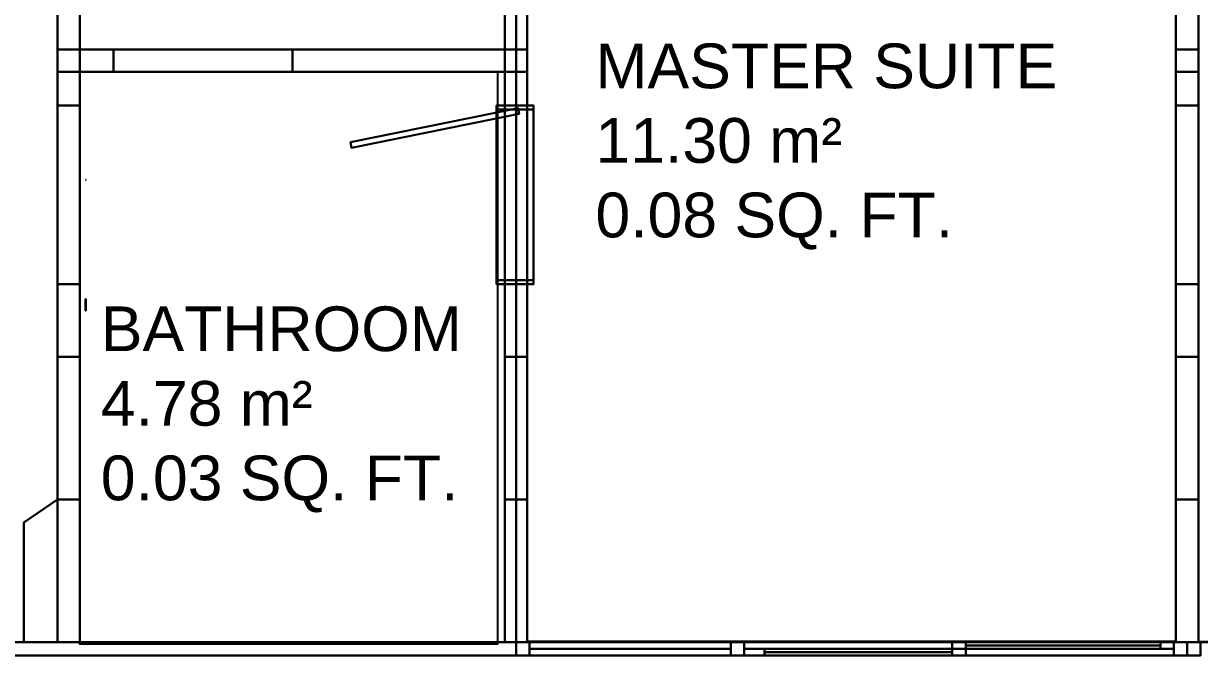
# Model space of a CAD drawing. Header units: metres. Extents: x 0 to 34.6, y -10.7 to 20.6.
# Drawn here: x 11.8 to 17.05, y 2.44 to 5.27 of the extents above; entities that cross this region are included whole.
import ezdxf

# ---------------------------------------------------------------- set-up
doc = ezdxf.new("R2010")
doc.units = ezdxf.units.M
doc.header["$MEASUREMENT"] = 0
doc.layers.get('0').update_dxf_attribs({"linetype": 'CONTINUOUS'})
doc.layers.add('PYDXF', color=90, linetype='CONTINUOUS')
doc.styles.get("Standard").update_dxf_attribs({"font": 'ARIAL.TTF'})

msp = doc.modelspace()

# ---------------------------------------------------------------- linework, layer by layer
for points in [[(11.95, 5.517, 0.1), (11.95, 5.15, 0.1), (11.95, 5.15, 0.1), (11.95, 5.517, 0.1)], [(11.95, 5.517, 0.1), (11.95, 5.15, 0.1), (11.95, 5.15, 0.1), (11.95, 5.517, 0.1)], [(11.95, 5.517, 0.1), (11.95, 5.15, 0.1), (12.05, 5.15, 0.1), (12.05, 5.517, 0.1)], [(11.95, 5.15, 0.1), (11.95, 5.517, 0.1), (12.05, 5.517, 0.1), (12.05, 5.15, 0.1)], [(12.05, 5.15, 0.1), (12.05, 5.517, 0.1), (12.05, 5.517, 0.1), (12.05, 5.15, 0.1)], [(12.05, 5.15, 0.1), (12.05, 5.517, 0.1), (12.05, 5.517, 0.1), (12.05, 5.15, 0.1)], [(13.95, 5.517, 0.1), (13.95, 5.15, 0.1), (13.95, 5.15, 0.1), (13.95, 5.517, 0.1)], [(13.95, 5.517, 0.1), (13.95, 5.15, 0.1), (13.95, 5.15, 0.1), (13.95, 5.517, 0.1)], [(13.95, 5.517, 0.1), (13.95, 5.15, 0.1), (14, 5.15, 0.1), (14, 5.517, 0.1)], [(13.95, 5.15, 0.1), (13.95, 5.517, 0.1), (14, 5.517, 0.1), (14, 5.15, 0.1)], [(14, 5.517, 0.1), (14, 5.15, 0.1), (14.05, 5.15, 0.1), (14.05, 5.517, 0.1)], [(14, 5.15, 0.1), (14, 5.517, 0.1), (14.05, 5.517, 0.1), (14.05, 5.15, 0.1)], [(14.05, 5.15, 0.1), (14.05, 5.517, 0.1), (14.05, 5.517, 0.1), (14.05, 5.15, 0.1)], [(14.05, 5.15, 0.1), (14.05, 5.517, 0.1), (14.05, 5.517, 0.1), (14.05, 5.15, 0.1)], [(16.95, 5.517, 0.1), (16.95, 5.15, 0.1), (16.95, 5.15, 0.1), (16.95, 5.517, 0.1)], [(16.95, 5.517, 0.1), (16.95, 5.15, 0.1), (16.95, 5.15, 0.1), (16.95, 5.517, 0.1)], [(16.95, 5.517, 0.1), (16.95, 5.15, 0.1), (17.05, 5.15, 0.1), (17.05, 5.517, 0.1)], [(16.95, 5.15, 0.1), (16.95, 5.517, 0.1), (17.05, 5.517, 0.1), (17.05, 5.15, 0.1)], [(17.05, 5.15, 0.1), (17.05, 5.517, 0.1), (17.05, 5.517, 0.1), (17.05, 5.15, 0.1)], [(17.05, 5.15, 0.1), (17.05, 5.517, 0.1), (17.05, 5.517, 0.1), (17.05, 5.15, 0.1)], [(11.95, 5.05, 0.1), (11.95, 5.15, 0.1), (12.05, 5.15, 0.1), (12.05, 5.05, 0.1)], [(11.95, 5.15, 0.1), (11.95, 5.05, 0.1), (11.95, 5.05, 0.1), (11.95, 5.15, 0.1)], [(11.95, 5.15, 0.1), (11.95, 5.05, 0.1), (11.95, 5.05, 0.1), (11.95, 5.15, 0.1)], [(11.95, 5.05, 0.1), (12.05, 5.05, 0.1), (12.05, 5.15, 0.1), (11.95, 5.15, 0.1)], [(12.2, 5.15, 0.1), (12.05, 5.15, 0.1), (12.05, 5.15, 0.1), (12.2, 5.15, 0.1)], [(12.05, 5.05, 0.1), (12.05, 5.15, 0.1), (12.2, 5.15, 0.1), (12.2, 5.05, 0.1)], [(12.2, 5.15, 0.1), (12.05, 5.15, 0.1), (12.05, 5.15, 0.1), (12.2, 5.15, 0.1)], [(12.05, 5.15, 0.1), (12.05, 5.05, 0.1), (12.2, 5.05, 0.1), (12.2, 5.15, 0.1)], [(12.2, 5.05, 0.1), (12.2, 5.15, 0.1), (13, 5.15, 0.1), (13, 5.05, 0.1)], [(13, 5.15, 0.1), (12.2, 5.15, 0.1), (12.2, 5.15, 0.1), (13, 5.15, 0.1)], [(13, 5.15, 0.1), (12.2, 5.15, 0.1), (12.2, 5.15, 0.1), (13, 5.15, 0.1)], [(12.2, 5.05, 0.1), (13, 5.05, 0.1), (13, 5.15, 0.1), (12.2, 5.15, 0.1)], [(13.0069, 5.15, 3.475), (13.0069, 5.15, 3.475), (12.2575, 5.15, 3.475)], [(13.0069, 5.15, 3.475), (13.0069, 5.15, 3.475), (12.2575, 5.15, 3.475)], [(13.0069, 5.15, 3.475), (13.0069, 5.15, 3.475), (12.2575, 5.15, 3.475)], [(13.0069, 5.15, 3.475), (13.0069, 5.15, 3.475), (12.2575, 5.15, 3.475)], [(13, 5.05, 0.1), (13, 5.15, 0.1), (13.95, 5.15, 0.1), (13.95, 5.05, 0.1)], [(13.95, 5.15, 0.1), (13, 5.15, 0.1), (13, 5.15, 0.1), (13.95, 5.15, 0.1)], [(13.95, 5.15, 0.1), (13, 5.15, 0.1), (13, 5.15, 0.1), (13.95, 5.15, 0.1)], [(13, 5.05, 0.1), (13.95, 5.05, 0.1), (13.95, 5.15, 0.1), (13, 5.15, 0.1)], [(14, 5.15, 0.1), (13.95, 5.15, 0.1), (13.95, 5.05, 0.1), (14, 5.05, 0.1)], [(13.95, 5.05, 0.1), (13.95, 5.15, 0.1), (14, 5.15, 0.1), (14, 5.05, 0.1)], [(14, 5.05, 0.1), (14, 5.15, 0.1), (14.05, 5.15, 0.1), (14.05, 5.05, 0.1)], [(14.05, 5.15, 0.1), (14, 5.15, 0.1), (14, 5.05, 0.1), (14.05, 5.05, 0.1)], [(14.05, 5.05, 0.1), (14.05, 5.15, 0.1), (14.05, 5.15, 0.1), (14.05, 5.05, 0.1)], [(14.05, 5.05, 0.1), (14.05, 5.15, 0.1), (14.05, 5.15, 0.1), (14.05, 5.05, 0.1)], [(16.95, 5.05, 0.1), (16.95, 5.15, 0.1), (17.05, 5.15, 0.1), (17.05, 5.05, 0.1)], [(16.95, 5.15, 0.1), (16.95, 5.05, 0.1), (16.95, 5.05, 0.1), (16.95, 5.15, 0.1)], [(16.95, 5.15, 0.1), (16.95, 5.05, 0.1), (16.95, 5.05, 0.1), (16.95, 5.15, 0.1)], [(16.95, 5.15, 0.1), (16.95, 5.05, 0.1), (17.05, 5.05, 0.1), (17.05, 5.15, 0.1)], [(17.05, 5.05, 0.1), (17.05, 5.15, 0.1), (17.05, 5.15, 0.1), (17.05, 5.05, 0.1)], [(17.05, 5.05, 0.1), (17.05, 5.15, 0.1), (17.05, 5.15, 0.1), (17.05, 5.05, 0.1)], [(11.95, 4.9, 0.1), (11.95, 5.05, 0.1), (12.05, 5.05, 0.1), (12.05, 4.9, 0.1)], [(11.95, 5.05, 0.1), (11.95, 4.9, 0.1), (11.95, 4.9, 0.1), (11.95, 5.05, 0.1)], [(11.95, 5.05, 0.1), (11.95, 4.9, 0.1), (11.95, 4.9, 0.1), (11.95, 5.05, 0.1)], [(11.95, 5.05, 0.1), (11.95, 4.9, 0.1), (12.05, 4.9, 0.1), (12.05, 5.05, 0.1)], [(12.05, 3.55, 3.475), (12.05, 5.05, 3.475), (12.05, 5.05, 3.475), (12.05, 3.55, 3.475)], [(12.05, 5.05, 3.475), (12.47, 5.05, 3.475), (12.47, 5.05, 3.475)], [(12.47, 5.05, 3.475), (12.05, 5.05, 3.475), (12.4699, 5.05, 3.475)], [(12.4699, 5.05, 3.475), (12.05, 5.05, 3.475), (12.4697, 5.05, 3.475)], [(12.4697, 5.05, 3.475), (12.05, 5.05, 3.475), (12.4694, 5.05, 3.475)], [(12.4694, 5.05, 3.475), (12.05, 5.05, 3.475), (12.469, 5.05, 3.475)], [(12.469, 5.05, 3.475), (12.05, 5.05, 3.475), (12.4685, 5.05, 3.475)], [(12.4685, 5.05, 3.475), (12.05, 5.05, 3.475), (12.468, 5.05, 3.475)], [(12.468, 5.05, 3.475), (12.05, 5.05, 3.475), (12.05, 5.05, 3.475)], [(12.05, 5.05, 3.475), (12.46, 5.05, 3.475), (12.46, 5.05, 3.475), (12.05, 5.05, 3.475)], [(12.05, 5.05, 3.475), (12.05, 5.05, 3.475), (12.47, 5.05, 3.475)], [(12.05, 3.55, 3.475), (12.05, 5.05, 3.475), (12.05, 5.05, 3.475), (12.05, 3.55, 3.475)], [(12.05, 3.55, 3.475), (12.05, 3.55, 3.475), (12.05, 5.05, 3.475)], [(12.05, 3.55, 3.475), (12.05, 5.05, 3.475), (12.05, 5.05, 3.475), (12.05, 3.55, 3.475)], [(12.05, 5.05, 3.475), (12.05, 5.05, 3.475), (12.46, 5.05, 3.475)], [(12.05, 4.9, 0.1), (12.05, 5.05, 0.1), (12.05, 5.05, 0.1), (12.05, 4.9, 0.1)], [(12.05, 4.9, 0.1), (12.05, 5.05, 0.1), (12.05, 5.05, 0.1), (12.05, 4.9, 0.1)], [(12.05, 5.05, 0.1), (12.2, 5.05, 0.1), (12.2, 5.05, 0.1), (12.05, 5.05, 0.1)], [(12.05, 5.05, 0.1), (12.2, 5.05, 0.1), (12.2, 5.05, 0.1), (12.05, 5.05, 0.1)], [(12.2, 5.05, 0.1), (13, 5.05, 0.1), (13, 5.05, 0.1), (12.2, 5.05, 0.1)], [(12.2, 5.05, 0.1), (13, 5.05, 0.1), (13, 5.05, 0.1), (12.2, 5.05, 0.1)], [(12.46, 5.05, 3.475), (12.46, 5.05, 3.475), (12.47, 5.05, 3.475)], [(12.46, 5.05, 3.475), (12.46, 5.05, 3.475), (12.46, 5.05, 3.475)], [(13, 5.05, 0.1), (13.95, 5.05, 0.1), (13.95, 5.05, 0.1), (13, 5.05, 0.1)], [(13, 5.05, 0.1), (13.95, 5.05, 0.1), (13.95, 5.05, 0.1), (13, 5.05, 0.1)], [(13.95, 5.05, 0.1), (13.95, 4.9, 0.1), (13.95, 4.9, 0.1), (13.95, 5.05, 0.1)], [(13.95, 5.05, 0.1), (13.95, 4.9, 0.1), (13.95, 4.9, 0.1), (13.95, 5.05, 0.1)], [(13.95, 5.05, 0.1), (13.95, 4.9, 0.1), (14, 4.9, 0.1), (14, 5.05, 0.1)], [(13.95, 4.9, 0.1), (13.95, 5.05, 0.1), (14, 5.05, 0.1), (14, 4.9, 0.1)], [(14, 4.9, 0.1), (14, 5.05, 0.1), (14.05, 5.05, 0.1), (14.05, 4.9, 0.1)], [(14, 5.05, 0.1), (14, 4.9, 0.1), (14.05, 4.9, 0.1), (14.05, 5.05, 0.1)], [(14.05, 4.9, 0.1), (14.05, 5.05, 0.1), (14.05, 5.05, 0.1), (14.05, 4.9, 0.1)], [(14.05, 4.9, 0.1), (14.05, 5.05, 0.1), (14.05, 5.05, 0.1), (14.05, 4.9, 0.1)], [(16.95, 4.9, 0.1), (16.95, 5.05, 0.1), (17.05, 5.05, 0.1), (17.05, 4.9, 0.1)], [(16.95, 5.05, 0.1), (16.95, 4.9, 0.1), (16.95, 4.9, 0.1), (16.95, 5.05, 0.1)], [(16.95, 5.05, 0.1), (16.95, 4.9, 0.1), (16.95, 5.05, 0.1)], [(16.95, 4.9, 0.1), (16.95, 4.1, 0.1), (16.95, 3.775, 0.1), (16.95, 5.05, 0.1)], [(17.05, 5.05, 0.1), (16.95, 5.05, 0.1), (16.95, 3.775, 0.1), (17.05, 3.775, 0.1)], [(17.05, 3.775, 0.1), (17.05, 5.05, 0.1), (17.05, 5.05, 0.1), (17.05, 3.775, 0.1)], [(17.05, 3.775, 0.1), (17.05, 5.05, 0.1), (17.05, 5.05, 0.1), (17.05, 3.775, 0.1)], [(11.95, 4.1, 0.1), (11.95, 4.9, 0.1), (12.05, 4.9, 0.1), (12.05, 4.1, 0.1)], [(11.95, 4.9, 0.1), (11.95, 4.1, 0.1), (11.95, 4.1, 0.1), (11.95, 4.9, 0.1)], [(11.95, 4.9, 0.1), (11.95, 4.1, 0.1), (11.95, 4.1, 0.1), (11.95, 4.9, 0.1)], [(11.95, 4.9, 0.1), (11.95, 4.1, 0.1), (12.05, 4.1, 0.1), (12.05, 4.9, 0.1)], [(12.05, 4.1, 0.1), (12.05, 4.9, 0.1), (12.05, 4.9, 0.1), (12.05, 4.1, 0.1)], [(12.05, 4.1, 0.1), (12.05, 4.9, 0.1), (12.05, 4.9, 0.1), (12.05, 4.1, 0.1)], [(14.0784, 4.9, 2.6), (13.9131, 4.9, 2.6), (13.9131, 4.9, 2.6), (14.0784, 4.9, 2.6)], [(13.9131, 4.9, 2.6), (13.9131, 4.8819, 2.6), (13.9131, 4.8819, 2.6), (13.9131, 4.9, 2.6)], [(13.9131, 4.9, 2.6), (13.9131, 4.8819, 2.6), (14.0784, 4.8819, 2.6), (14.0784, 4.9, 2.6)], [(13.9131, 4.9, 2.6), (14.0784, 4.9, 2.6), (14.0784, 4.8819, 2.6), (13.9131, 4.8819, 2.6)], [(13.9131, 4.9, 2.6), (13.9131, 4.8819, 2.6), (13.9131, 4.8819, 2.6), (13.9131, 4.9, 2.6)], [(14.0784, 4.9, 2.6), (13.9131, 4.9, 2.6), (13.9131, 4.9, 2.6), (14.0784, 4.9, 2.6)], [(13.95, 4.9, 0.1), (13.95, 4.1, 0.1), (13.95, 4.1, 0.1), (13.95, 4.9, 0.1)], [(14.05, 4.9, 0.1), (13.95, 4.9, 0.1), (13.95, 4.9, 0.1), (14.05, 4.9, 0.1)], [(14.05, 4.9, 0.1), (13.95, 4.9, 0.1), (13.95, 4.1, 0.1), (14.05, 4.1, 0.1)], [(14.05, 4.1, 0.1), (13.95, 4.1, 0.1), (13.95, 4.9, 0.1), (14.05, 4.9, 0.1)], [(13.95, 4.9, 0.1), (13.95, 4.1, 0.1), (14, 4.1, 0.1), (14, 4.9, 0.1)], [(13.95, 4.1, 0.1), (13.95, 4.9, 0.1), (14, 4.9, 0.1), (14, 4.1, 0.1)], [(14, 4.1, 0.1), (14, 4.9, 0.1), (14.05, 4.9, 0.1), (14.05, 4.1, 0.1)], [(14, 4.9, 0.1), (14, 4.1, 0.1), (14.05, 4.1, 0.1), (14.05, 4.9, 0.1)], [(14.05, 4.1, 0.1), (14.05, 4.9, 0.1), (14.05, 4.9, 0.1), (14.05, 4.1, 0.1)], [(14.0784, 4.8819, 2.6), (14.0784, 4.9, 2.6), (14.0784, 4.9, 2.6), (14.0784, 4.8819, 2.6)], [(14.0784, 4.8819, 2.6), (14.0784, 4.9, 2.6), (14.0784, 4.9, 2.6), (14.0784, 4.8819, 2.6)], [(16.95, 4.1, 0.1), (16.95, 4.9, 0.1), (17.05, 4.9, 0.1), (17.05, 4.1, 0.1)], [(16.95, 4.9, 0.1), (16.95, 4.1, 0.1), (16.95, 4.1, 0.1), (16.95, 4.9, 0.1)], [(14.0135, 4.8627, 2.6), (13.2647, 4.711, 2.6), (13.2598, 4.7352, 2.6), (14.0086, 4.887, 2.6)], [(14.0135, 4.8627, 2.6), (14.0086, 4.887, 2.6), (13.2598, 4.7352, 2.6), (13.2647, 4.711, 2.6)], [(14.0086, 4.887, 2.6), (14.0086, 4.887, 2.6), (13.2598, 4.7352, 2.6)], [(13.2647, 4.711, 2.6), (13.2647, 4.711, 2.6), (14.0135, 4.8627, 2.6)], [(13.9131, 4.8819, 2.6), (13.9131, 4.1179, 2.6), (13.9131, 4.1179, 2.6), (13.9131, 4.8819, 2.6)], [(13.9131, 4.8819, 2.6), (13.9131, 4.1179, 2.6), (14.0784, 4.1179, 2.6), (14.0784, 4.8819, 2.6)], [(13.9131, 4.8819, 2.6), (14.0784, 4.8819, 2.6), (14.0784, 4.1179, 2.6), (13.9131, 4.1179, 2.6)], [(13.9131, 4.8819, 2.6), (14.0784, 4.8819, 2.6), (14.0784, 4.8819, 2.6), (13.9131, 4.8819, 2.6)], [(14.0135, 4.8627, 2.6), (14.0135, 4.8627, 2.6), (14.0086, 4.887, 2.6)], [(14.0784, 4.1179, 2.6), (14.0784, 4.8819, 2.6), (14.0784, 4.8819, 2.6), (14.0784, 4.1179, 2.6)], [(13.2598, 4.7352, 2.6), (13.2598, 4.7352, 2.6), (13.2647, 4.711, 2.6)], [(12.075, 4.567, 3.475), (12.077, 4.567, 3.475), (12.0765, 4.567, 3.475)], [(12.075, 4.567, 3.475), (12.0765, 4.567, 3.475), (12.076, 4.567, 3.475)], [(12.075, 4.567, 3.475), (12.076, 4.567, 3.475), (12.0756, 4.567, 3.475)], [(12.075, 4.567, 3.475), (12.0756, 4.567, 3.475), (12.0753, 4.567, 3.475)], [(12.075, 4.567, 3.475), (12.0753, 4.567, 3.475), (12.0751, 4.567, 3.475)], [(12.075, 4.567, 3.475), (12.0751, 4.567, 3.475), (12.075, 4.567, 3.475)], [(13.9131, 4.1179, 2.6), (14.0784, 4.1179, 2.6), (14.0784, 4.1, 2.6), (13.9131, 4.1, 2.6)], [(13.9131, 4.1179, 2.6), (13.9131, 4.1, 2.6), (14.0784, 4.1, 2.6), (14.0784, 4.1179, 2.6)], [(13.9131, 4.1179, 2.6), (13.9131, 4.1, 2.6), (13.9131, 4.1, 2.6), (13.9131, 4.1179, 2.6)], [(14.0784, 4.1179, 2.6), (13.9131, 4.1179, 2.6), (13.9131, 4.1179, 2.6), (14.0784, 4.1179, 2.6)], [(13.9131, 4.1179, 2.6), (13.9131, 4.1, 2.6), (13.9131, 4.1, 2.6), (13.9131, 4.1179, 2.6)], [(14.0784, 4.1, 2.6), (14.0784, 4.1179, 2.6), (14.0784, 4.1179, 2.6), (14.0784, 4.1, 2.6)], [(14.0784, 4.1, 2.6), (14.0784, 4.1179, 2.6), (14.0784, 4.1179, 2.6), (14.0784, 4.1, 2.6)], [(11.95, 4.1, 0.1), (11.95, 3.775, 0.1), (11.95, 3.775, 0.1), (11.95, 4.1, 0.1)], [(11.95, 4.1, 0.1), (11.95, 3.775, 0.1), (11.95, 3.775, 0.1), (11.95, 4.1, 0.1)], [(11.95, 3.775, 0.1), (11.95, 4.1, 0.1), (12.05, 4.1, 0.1), (12.05, 3.775, 0.1)], [(11.95, 4.1, 0.1), (11.95, 3.775, 0.1), (12.05, 3.775, 0.1), (12.05, 4.1, 0.1)], [(12.05, 3.775, 0.1), (12.05, 4.1, 0.1), (12.05, 4.1, 0.1), (12.05, 3.775, 0.1)], [(12.05, 3.775, 0.1), (12.05, 4.1, 0.1), (12.05, 4.1, 0.1), (12.05, 3.775, 0.1)], [(13.9131, 4.1, 2.6), (14.0784, 4.1, 2.6), (14.0784, 4.1, 2.6), (13.9131, 4.1, 2.6)], [(13.9131, 4.1, 2.6), (14.0784, 4.1, 2.6), (14.0784, 4.1, 2.6), (13.9131, 4.1, 2.6)], [(13.95, 4.1, 0.1), (13.95, 3.775, 0.1), (13.95, 3.775, 0.1), (13.95, 4.1, 0.1)], [(13.95, 4.1, 0.1), (13.95, 3.775, 0.1), (13.95, 3.775, 0.1), (13.95, 4.1, 0.1)], [(14.05, 4.1, 0.1), (13.95, 4.1, 0.1), (13.95, 4.1, 0.1), (14.05, 4.1, 0.1)], [(14.05, 4.1, 0.1), (13.95, 4.1, 0.1), (13.95, 4.1, 0.1), (14.05, 4.1, 0.1)], [(13.95, 4.1, 0.1), (13.95, 3.775, 0.1), (13.95, 3.775, 0.1), (13.95, 4.1, 0.1)], [(14.05, 4.1, 0.1), (13.95, 4.1, 0.1), (13.95, 4.1, 0.1), (14.05, 4.1, 0.1)], [(13.95, 4.1, 0.1), (13.95, 3.775, 0.1), (13.95, 3.775, 0.1), (13.95, 4.1, 0.1)], [(13.95, 4.1, 0.1), (13.95, 3.775, 0.1), (14, 3.775, 0.1), (14, 4.1, 0.1)], [(13.95, 3.775, 0.1), (13.95, 4.1, 0.1), (14, 4.1, 0.1), (14, 3.775, 0.1)], [(14, 3.775, 0.1), (14, 4.1, 0.1), (14.05, 4.1, 0.1), (14.05, 3.775, 0.1)], [(14, 4.1, 0.1), (14, 3.775, 0.1), (14.05, 3.775, 0.1), (14.05, 4.1, 0.1)], [(14.05, 3.775, 0.1), (14.05, 4.1, 0.1), (14.05, 4.1, 0.1), (14.05, 3.775, 0.1)], [(14.05, 3.775, 0.1), (14.05, 4.1, 0.1), (14.05, 4.1, 0.1), (14.05, 3.775, 0.1)], [(14.05, 3.775, 0.1), (14.05, 4.1, 0.1), (14.05, 4.1, 0.1), (14.05, 3.775, 0.1)], [(14.05, 3.775, 0.1), (14.05, 4.1, 0.1), (14.05, 4.1, 0.1), (14.05, 3.775, 0.1)], [(16.95, 4.1, 0.1), (16.95, 3.775, 0.1), (16.95, 3.775, 0.1)], [(16.95, 4.1, 0.1), (16.95, 3.775, 0.1), (16.95, 3.775, 0.1), (16.95, 4.1, 0.1)], [(16.95, 3.775, 0.1), (16.95, 4.1, 0.1), (17.05, 4.1, 0.1), (17.05, 3.775, 0.1)], [(12.077, 4.033, 3.475), (12.075, 4.033, 3.475), (12.0765, 4.033, 3.475)], [(12.0765, 4.033, 3.475), (12.075, 4.033, 3.475), (12.076, 4.033, 3.475)], [(12.076, 4.033, 3.475), (12.075, 4.033, 3.475), (12.0756, 4.033, 3.475)], [(12.0756, 4.033, 3.475), (12.075, 4.033, 3.475), (12.0753, 4.033, 3.475)], [(12.0753, 4.033, 3.475), (12.075, 4.033, 3.475), (12.0751, 4.033, 3.475)], [(12.0751, 4.033, 3.475), (12.075, 4.033, 3.475), (12.075, 4.033, 3.475)], [(12.075, 3.983, 3.475), (12.075, 4.033, 3.475), (12.075, 4.033, 3.475), (12.075, 3.983, 3.475)], [(12.076, 3.984, 3.475), (12.075, 3.983, 3.475), (12.075, 4.033, 3.475)], [(12.076, 3.984, 3.475), (12.075, 4.033, 3.475), (12.076, 4.032, 3.475)], [(12.0751, 3.983, 3.475), (12.0751, 4.033, 3.475), (12.075, 4.033, 3.475), (12.075, 3.983, 3.475)], [(12.075, 3.983, 3.475), (12.076, 3.984, 3.475), (12.075, 4.033, 3.475)], [(12.075, 4.033, 3.475), (12.076, 3.984, 3.475), (12.076, 4.032, 3.475)], [(12.075, 3.983, 3.475), (12.075, 4.033, 3.475), (12.075, 4.033, 3.475), (12.075, 3.983, 3.475)], [(12.0753, 3.983, 3.475), (12.0753, 4.033, 3.475), (12.0751, 4.033, 3.475), (12.0751, 3.983, 3.475)], [(12.0756, 3.983, 3.475), (12.0756, 4.033, 3.475), (12.0753, 4.033, 3.475), (12.0753, 3.983, 3.475)], [(12.0756, 3.983, 3.475), (12.076, 3.983, 3.475), (12.076, 4.033, 3.475), (12.0756, 4.033, 3.475)], [(12.0765, 4.033, 3.475), (12.076, 4.033, 3.475), (12.076, 3.983, 3.475), (12.0765, 3.983, 3.475)], [(12.076, 3.984, 3.475), (12.076, 4.032, 3.475), (12.076, 4.032, 3.475), (12.076, 3.984, 3.475)], [(12.077, 4.033, 3.475), (12.0765, 4.033, 3.475), (12.0765, 3.983, 3.475), (12.077, 3.983, 3.475)], [(12.075, 3.983, 3.475), (12.077, 3.983, 3.475), (12.0765, 3.983, 3.475)], [(12.075, 3.983, 3.475), (12.0765, 3.983, 3.475), (12.076, 3.983, 3.475)], [(12.075, 3.983, 3.475), (12.076, 3.983, 3.475), (12.0756, 3.983, 3.475)], [(12.075, 3.983, 3.475), (12.0756, 3.983, 3.475), (12.0753, 3.983, 3.475)], [(12.075, 3.983, 3.475), (12.0753, 3.983, 3.475), (12.0751, 3.983, 3.475)], [(12.075, 3.983, 3.475), (12.0751, 3.983, 3.475), (12.075, 3.983, 3.475)], [(11.95, 3.1377, 0.1), (11.95, 3.775, 0.1), (12.05, 3.775, 0.1), (12.05, 3.1377, 0.1)], [(12.05, 3.1377, 0.1), (12.05, 3.775, 0.1), (11.95, 3.775, 0.1), (11.95, 3.1377, 0.1)], [(11.95, 3.775, 0.1), (11.95, 3.1377, 0.1), (11.95, 3.1377, 0.1), (11.95, 3.775, 0.1)], [(11.95, 3.775, 0.1), (11.95, 3.1377, 0.1), (11.95, 3.1377, 0.1), (11.95, 3.775, 0.1)], [(12.05, 3.1377, 0.1), (12.05, 3.775, 0.1), (12.05, 3.775, 0.1), (12.05, 3.1377, 0.1)], [(12.05, 3.1377, 0.1), (12.05, 3.775, 0.1), (12.05, 3.775, 0.1), (12.05, 3.1377, 0.1)], [(14, 3.1377, 0.1), (14, 3.775, 0.1), (13.95, 3.775, 0.1), (13.95, 3.1377, 0.1)], [(13.95, 3.775, 0.1), (13.95, 3.1377, 0.1), (13.95, 3.1377, 0.1), (13.95, 3.775, 0.1)], [(13.95, 3.775, 0.1), (13.95, 3.1377, 0.1), (13.95, 3.1377, 0.1), (13.95, 3.775, 0.1)], [(13.95, 3.775, 0.1), (13.95, 3.1377, 0.1), (13.95, 3.1377, 0.1), (13.95, 3.775, 0.1)], [(13.95, 3.775, 0.1), (13.95, 3.1377, 0.1), (13.95, 3.1377, 0.1), (13.95, 3.775, 0.1)], [(13.95, 3.1377, 0.1), (13.95, 3.775, 0.1), (14, 3.775, 0.1), (14, 3.1377, 0.1)], [(14, 3.1377, 0.1), (14, 3.775, 0.1), (14.05, 3.775, 0.1), (14.05, 3.1377, 0.1)], [(14.05, 3.1377, 0.1), (14.05, 3.775, 0.1), (14, 3.775, 0.1), (14, 3.1377, 0.1)], [(14.05, 3.1377, 0.1), (14.05, 3.775, 0.1), (14.05, 3.775, 0.1), (14.05, 3.1377, 0.1)], [(14.05, 3.1377, 0.1), (14.05, 3.775, 0.1), (14.05, 3.775, 0.1), (14.05, 3.1377, 0.1)], [(14.05, 3.1377, 0.1), (14.05, 3.775, 0.1), (14.05, 3.775, 0.1), (14.05, 3.1377, 0.1)], [(14.05, 3.1377, 0.1), (14.05, 3.775, 0.1), (14.05, 3.775, 0.1), (14.05, 3.1377, 0.1)], [(16.95, 3.1377, 0.1), (16.95, 3.775, 0.1), (17.05, 3.775, 0.1), (17.05, 3.1377, 0.1)], [(17.05, 3.1377, 0.1), (17.05, 3.775, 0.1), (16.95, 3.775, 0.1), (16.95, 3.1377, 0.1)], [(16.95, 3.775, 0.1), (16.95, 3.1377, 0.1), (16.95, 3.1377, 0.1), (16.95, 3.775, 0.1)], [(16.95, 3.775, 0.1), (16.95, 3.1377, 0.1), (16.95, 3.1377, 0.1), (16.95, 3.775, 0.1)], [(17.05, 3.1377, 0.1), (17.05, 3.775, 0.1), (17.05, 3.775, 0.1), (17.05, 3.1377, 0.1)], [(17.05, 3.1377, 0.1), (17.05, 3.775, 0.1), (17.05, 3.775, 0.1), (17.05, 3.1377, 0.1)], [(11.8, 2.5, 0.1), (11.8, 3.0346, 0.1), (11.95, 3.1377, 0.1), (11.95, 2.5, 0.1)], [(11.8, 2.5, 0.1), (11.95, 2.5, 0.1), (11.95, 3.1377, 0.1), (11.8, 3.0346, 0.1)], [(11.95, 3.1377, 0.1), (11.95, 2.5, 0.1), (11.95, 2.5, 0.1), (11.95, 3.1377, 0.1)], [(11.95, 3.1377, 0.1), (11.95, 2.5, 0.1), (11.95, 2.5, 0.1), (11.95, 3.1377, 0.1)], [(12.05, 2.5, 0.1), (12.05, 3.1377, 0.1), (11.95, 3.1377, 0.1), (11.95, 2.5, 0.1)], [(11.95, 2.5, 0.1), (11.95, 3.1377, 0.1), (12.05, 3.1377, 0.1), (12.05, 2.5, 0.1)], [(12.05, 2.5, 0.1), (12.05, 3.1377, 0.1), (12.05, 3.1377, 0.1), (12.05, 2.5, 0.1)], [(12.05, 2.5, 0.1), (12.05, 3.1377, 0.1), (12.05, 3.1377, 0.1), (12.05, 2.5, 0.1)], [(13.95, 3.1377, 0.1), (13.95, 2.5, 0.1), (13.95, 2.5, 0.1), (13.95, 3.1377, 0.1)], [(13.95, 3.1377, 0.1), (13.95, 2.5, 0.1), (13.95, 2.5, 0.1), (13.95, 3.1377, 0.1)], [(13.95, 3.1377, 0.1), (13.95, 2.5, 0.1), (13.95, 2.5, 0.1), (13.95, 3.1377, 0.1)], [(13.95, 2.5, 0.1), (13.95, 3.1377, 0.1), (14, 3.1377, 0.1), (14, 2.5, 0.1)], [(14, 2.5, 0.1), (14, 3.1377, 0.1), (13.95, 3.1377, 0.1), (13.95, 2.5, 0.1)], [(13.95, 2.5, 0.1), (13.95, 3.1377, 0.1), (14, 3.1377, 0.1), (14, 2.5, 0.1)], [(13.95, 3.1377, 0.1), (13.95, 2.5, 0.1), (14, 2.5, 0.1), (14, 3.1377, 0.1)], [(14, 2.5, 0.1), (14, 3.1377, 0.1), (14.05, 3.1377, 0.1), (14.05, 2.5, 0.1)], [(14.05, 2.5, 0.1), (14.05, 3.1377, 0.1), (14, 3.1377, 0.1), (14, 2.5, 0.1)], [(14, 3.1377, 0.1), (14, 2.5, 0.1), (14, 2.5, 0.1), (14, 3.1377, 0.1)], [(14.05, 2.5, 0.1), (14.05, 3.1377, 0.1), (14.05, 3.1377, 0.1), (14.05, 2.5, 0.1)], [(14.05, 2.5, 0.1), (14.05, 3.1377, 0.1), (14.05, 3.1377, 0.1), (14.05, 2.5, 0.1)], [(14.05, 2.5, 0.1), (14.05, 3.1377, 0.1), (14.05, 3.1377, 0.1), (14.05, 2.5, 0.1)], [(14.05, 2.5, 0.1), (14.05, 3.1377, 0.1), (14.05, 3.1377, 0.1), (14.05, 2.5, 0.1)], [(16.95, 3.1377, 0.1), (16.95, 2.5, 0.1), (16.95, 2.5, 0.1), (16.95, 3.1377, 0.1)], [(16.95, 3.1377, 0.1), (16.95, 2.5, 0.1), (16.95, 2.5, 0.1), (16.95, 3.1377, 0.1)], [(17.05, 2.5, 0.1), (17.05, 3.1377, 0.1), (16.95, 3.1377, 0.1), (16.95, 2.5, 0.1)], [(16.95, 2.5, 0.1), (16.95, 3.1377, 0.1), (17.05, 3.1377, 0.1), (17.05, 2.5, 0.1)], [(17.05, 2.5, 0.1), (17.05, 3.1377, 0.1), (17.05, 3.1377, 0.1), (17.05, 2.5, 0.1)], [(17.05, 2.5, 0.1), (17.05, 3.1377, 0.1), (17.05, 3.1377, 0.1), (17.05, 2.5, 0.1)], [(11, 2.5, 0.1), (11.8, 2.5, 0.1), (11.8, 2.5, 0.1), (11, 2.5, 0.1)], [(11.8, 2.5, 0.1), (11.95, 2.5, 0.1), (11.95, 2.5, 0.1), (11.8, 2.5, 0.1)], [(11.95, 2.5, 0.1), (12.05, 2.5, 0.1), (12.05, 2.5, 0.1), (11.95, 2.5, 0.1)], [(11.95, 2.5, 0.1), (12.05, 2.5, 0.1), (12.05, 2.5, 0.1), (11.95, 2.5, 0.1)], [(11.95, 2.5, 0.1), (12.05, 2.5, 0.1), (12.05, 2.5, 0.1), (11.95, 2.5, 0.1)], [(12.05, 2.5, 0.1), (12.2, 2.5, 0.1), (12.2, 2.5, 0.1), (12.05, 2.5, 0.1)], [(12.2, 2.5, 0.1), (13, 2.5, 0.1), (13, 2.5, 0.1), (12.2, 2.5, 0.1)], [(13, 2.5, 0.1), (13.95, 2.5, 0.1), (13.95, 2.5, 0.1), (13, 2.5, 0.1)], [(13.95, 2.5, 0.1), (14, 2.5, 0.1), (14, 2.5, 0.1), (13.95, 2.5, 0.1)], [(13.95, 2.5, 0.1), (14, 2.5, 0.1), (14, 2.5, 0.1), (13.95, 2.5, 0.1)], [(13.95, 2.5, 0.1), (14, 2.5, 0.1), (14, 2.5, 0.1), (13.95, 2.5, 0.1)], [(13.95, 2.5, 0.1), (14, 2.5, 0.1), (14, 2.5, 0.1), (13.95, 2.5, 0.1)], [(14.06, 2.5, 0.1), (14.06, 2.44, 0.1), (14, 2.44, 0.1), (14, 2.5, 0.1)], [(14.06, 2.5, 0.1), (14, 2.5, 0.1), (14, 2.5, 0.1), (14.06, 2.5, 0.1)], [(14.06, 2.5, 0.1), (14, 2.5, 0.1), (14, 2.5, 0.1), (14.06, 2.5, 0.1)], [(14, 2.5, 0.1), (14, 2.44, 0.1), (14, 2.44, 0.1), (14, 2.5, 0.1)], [(14.06, 2.5, 0.1), (14, 2.5, 0.1), (14, 2.44, 0.1), (14.06, 2.44, 0.1)], [(14.06, 2.5, 0.1), (14.06, 2.5, 0.1), (14, 2.5, 0.1)], [(14, 2.5, 0.1), (14, 2.5, 0.1), (14, 2.44, 0.1)], [(14, 2.5, 0.1), (14, 2.44, 0.1), (14, 2.44, 0.1), (14, 2.5, 0.1)], [(14, 2.5, 0.1), (14.05, 2.5, 0.1), (14.05, 2.5, 0.1), (14, 2.5, 0.1)], [(14, 2.5, 0.1), (14.05, 2.5, 0.1), (14.05, 2.5, 0.1), (14, 2.5, 0.1)], [(14, 2.5, 0.1), (14.05, 2.5, 0.1), (14.05, 2.5, 0.1), (14, 2.5, 0.1)], [(14, 2.5, 0.1), (14.05, 2.5, 0.1), (14.05, 2.5, 0.1), (14, 2.5, 0.1)], [(14, 2.5, 0.1), (14.05, 2.5, 0.1), (14.05, 2.5, 0.1), (14, 2.5, 0.1)], [(14.05, 2.5, 0.1), (14.2, 2.5, 0.1), (14.2, 2.5, 0.1), (14.05, 2.5, 0.1)], [(14.96, 2.5, 0.1), (14.96, 2.44, 0.1), (14.06, 2.44, 0.1), (14.06, 2.5, 0.1)], [(14.96, 2.5, 0.1), (14.06, 2.5, 0.1), (14.06, 2.44, 0.1), (14.96, 2.44, 0.1)], [(14.96, 2.5, 0.1), (14.06, 2.5, 0.1), (14.06, 2.5, 0.1), (14.96, 2.5, 0.1)], [(14.96, 2.5, 0.1), (14.06, 2.5, 0.1), (14.06, 2.44, 0.1), (14.96, 2.44, 0.1)], [(14.06, 2.44, 0.1), (14.06, 2.5, 0.1), (14.96, 2.5, 0.1), (14.96, 2.44, 0.1)], [(14.96, 2.5, 0.1), (14.96, 2.5, 0.1), (14.06, 2.5, 0.1)], [(14.06, 2.44, 0.1), (14.06, 2.5, 0.1), (14.06, 2.5, 0.1), (14.06, 2.44, 0.1)], [(14.2, 2.5, 0.1), (15, 2.5, 0.1), (15, 2.5, 0.1), (14.2, 2.5, 0.1)], [(15.02, 2.5, 0.1), (15.02, 2.44, 0.1), (14.96, 2.44, 0.1), (14.96, 2.5, 0.1)], [(15.02, 2.5, 0.1), (14.96, 2.5, 0.1), (14.96, 2.44, 0.1), (15.02, 2.44, 0.1)], [(15.02, 2.5, 0.1), (14.96, 2.5, 0.1), (14.96, 2.5, 0.1), (15.02, 2.5, 0.1)], [(15.02, 2.5, 0.1), (14.96, 2.5, 0.1), (14.96, 2.44, 0.1), (15.02, 2.44, 0.1)], [(14.96, 2.5, 0.1), (15.02, 2.5, 0.1), (15.02, 2.5, 0.1), (14.96, 2.5, 0.1)], [(15.02, 2.5, 0.1), (15.02, 2.5, 0.1), (14.96, 2.5, 0.1)], [(14.96, 2.44, 0.1), (14.96, 2.5, 0.1), (14.96, 2.5, 0.1), (14.96, 2.44, 0.1)], [(15, 2.5, 0.1), (16.95, 2.5, 0.1), (16.95, 2.5, 0.1), (15, 2.5, 0.1)], [(15.02, 2.44, 0.1), (15.02, 2.5, 0.1), (15.02, 2.5, 0.1), (15.02, 2.44, 0.1)], [(16.94, 2.44, 0.1), (16.94, 2.5, 0.1), (15.02, 2.5, 0.1), (15.02, 2.44, 0.1)], [(15.02, 2.44, 0.1), (15.02, 2.44, 0.1), (15.02, 2.5, 0.1)], [(16.94, 2.44, 0.1), (15.02, 2.44, 0.1), (15.02, 2.5, 0.1), (16.94, 2.5, 0.1)], [(16.94, 2.5, 0.1), (16.94, 2.5, 0.1), (15.02, 2.5, 0.1)], [(15.95, 2.5, 0.1), (16.01, 2.5, 0.1), (16.01, 2.5, 0.1), (15.95, 2.5, 0.1)], [(15.95, 2.5, 0.1), (16.01, 2.5, 0.1), (16.01, 2.5, 0.1), (15.95, 2.5, 0.1)], [(15.95, 2.5, 0.1), (16.01, 2.5, 0.1), (16.01, 2.5, 0.1), (15.95, 2.5, 0.1)], [(15.95, 2.5, 0.1), (15.95, 2.5, 0.1), (15.95, 2.47, 0.1)], [(15.95, 2.5, 0.1), (15.95, 2.5, 0.1), (15.95, 2.47, 0.1)], [(15.95, 2.5, 0.1), (15.95, 2.5, 0.1), (15.95, 2.47, 0.1)], [(15.95, 2.5, 0.1), (16.01, 2.5, 0.1), (16.01, 2.47, 0.1), (15.95, 2.47, 0.1)], [(16.01, 2.5, 0.1), (15.95, 2.5, 0.1), (15.95, 2.47, 0.1), (16.01, 2.47, 0.1)], [(16.01, 2.5, 0.1), (16.88, 2.5, 0.1), (16.88, 2.5, 0.1), (16.01, 2.5, 0.1)], [(16.01, 2.5, 0.1), (16.88, 2.5, 0.1), (16.88, 2.5, 0.1), (16.01, 2.5, 0.1)], [(16.01, 2.5, 0.1), (16.01, 2.5, 0.1), (16.01, 2.47, 0.1)], [(16.88, 2.5, 0.1), (16.01, 2.5, 0.1), (16.01, 2.47, 0.1), (16.88, 2.47, 0.1)], [(16.01, 2.5, 0.1), (16.88, 2.5, 0.1), (16.88, 2.47, 0.1), (16.01, 2.47, 0.1)], [(16.01, 2.5, 0.1), (16.88, 2.5, 0.1), (16.88, 2.47, 0.1), (16.01, 2.47, 0.1)], [(16.88, 2.5, 0.1), (16.01, 2.5, 0.1), (16.01, 2.47, 0.1), (16.88, 2.47, 0.1)], [(16.01, 2.485, 0.1), (16.01, 2.485, 0.1), (16.88, 2.485, 0.1)], [(16.88, 2.5, 0.1), (16.94, 2.5, 0.1), (16.94, 2.5, 0.1), (16.88, 2.5, 0.1)], [(16.88, 2.5, 0.1), (16.94, 2.5, 0.1), (16.94, 2.5, 0.1), (16.88, 2.5, 0.1)], [(16.88, 2.5, 0.1), (16.94, 2.5, 0.1), (16.94, 2.5, 0.1), (16.88, 2.5, 0.1)], [(16.88, 2.5, 0.1), (16.94, 2.5, 0.1), (16.94, 2.47, 0.1), (16.88, 2.47, 0.1)], [(16.88, 2.5, 0.1), (16.88, 2.5, 0.1), (16.88, 2.47, 0.1)], [(16.94, 2.5, 0.1), (16.88, 2.5, 0.1), (16.88, 2.47, 0.1), (16.94, 2.47, 0.1)], [(17, 2.5, 0.1), (17, 2.44, 0.1), (16.94, 2.44, 0.1), (16.94, 2.5, 0.1)], [(16.94, 2.5, 0.1), (16.94, 2.44, 0.1), (16.94, 2.44, 0.1), (16.94, 2.5, 0.1)], [(17, 2.5, 0.1), (16.94, 2.5, 0.1), (16.94, 2.5, 0.1), (17, 2.5, 0.1)], [(17, 2.5, 0.1), (16.94, 2.5, 0.1), (16.94, 2.44, 0.1), (17, 2.44, 0.1)], [(17, 2.5, 0.1), (17, 2.5, 0.1), (16.94, 2.5, 0.1)], [(16.94, 2.5, 0.1), (16.94, 2.5, 0.1), (16.94, 2.44, 0.1)], [(17, 2.5, 0.1), (17, 2.5, 0.1), (16.94, 2.5, 0.1)], [(16.94, 2.5, 0.1), (16.94, 2.5, 0.1), (16.94, 2.47, 0.1)], [(16.94, 2.5, 0.1), (16.94, 2.5, 0.1), (16.94, 2.47, 0.1)], [(16.94, 2.5, 0.1), (16.94, 2.5, 0.1), (16.94, 2.47, 0.1)], [(16.95, 2.5, 0.1), (17.05, 2.5, 0.1), (17.05, 2.5, 0.1), (16.95, 2.5, 0.1)], [(16.95, 2.5, 0.1), (17.05, 2.5, 0.1), (17.05, 2.5, 0.1), (16.95, 2.5, 0.1)], [(16.95, 2.5, 0.1), (17.05, 2.5, 0.1), (17.05, 2.5, 0.1), (16.95, 2.5, 0.1)], [(17, 2.44, 0.1), (17, 2.5, 0.1), (17, 2.5, 0.1), (17, 2.44, 0.1)], [(17, 2.44, 0.1), (17, 2.44, 0.1), (17, 2.5, 0.1)], [(17, 2.44, 0.1), (17, 2.44, 0.1), (17, 2.5, 0.1)], [(17.06, 2.5, 0.1), (17.06, 2.44, 0.1), (17, 2.44, 0.1), (17, 2.5, 0.1)], [(17.06, 2.5, 0.1), (17, 2.5, 0.1), (17, 2.5, 0.1), (17.06, 2.5, 0.1)], [(17.06, 2.5, 0.1), (17, 2.5, 0.1), (17, 2.5, 0.1), (17.06, 2.5, 0.1)], [(17, 2.5, 0.1), (17, 2.44, 0.1), (17, 2.44, 0.1), (17, 2.5, 0.1)], [(17.06, 2.5, 0.1), (17, 2.5, 0.1), (17, 2.44, 0.1), (17.06, 2.44, 0.1)], [(17.06, 2.5, 0.1), (17.06, 2.5, 0.1), (17, 2.5, 0.1)], [(17, 2.5, 0.1), (17, 2.5, 0.1), (17, 2.44, 0.1)], [(17, 2.5, 0.1), (17, 2.44, 0.1), (17, 2.44, 0.1), (17, 2.5, 0.1)], [(17.05, 2.5, 0.1), (17.2, 2.5, 0.1), (17.2, 2.5, 0.1), (17.05, 2.5, 0.1)], [(14, 2.44, 0.1), (14, 2.44, 0.1), (10, 2.44, 0.1)], [(14, 2.44, 0.1), (14.06, 2.44, 0.1), (14.06, 2.44, 0.1), (14, 2.44, 0.1)], [(14, 2.44, 0.1), (14, 2.44, 0.1), (14.06, 2.44, 0.1)], [(14, 2.44, 0.1), (14.06, 2.44, 0.1), (14.06, 2.44, 0.1), (14, 2.44, 0.1)], [(14.96, 2.47, 0.1), (14.96, 2.47, 0.1), (14.06, 2.47, 0.1)], [(14.06, 2.44, 0.1), (14.96, 2.44, 0.1), (14.96, 2.44, 0.1), (14.06, 2.44, 0.1)], [(14.06, 2.44, 0.1), (14.06, 2.44, 0.1), (14.96, 2.44, 0.1)], [(14.96, 2.44, 0.1), (15.02, 2.44, 0.1), (15.02, 2.44, 0.1), (14.96, 2.44, 0.1)], [(14.96, 2.44, 0.1), (14.96, 2.44, 0.1), (15.02, 2.44, 0.1)], [(15.02, 2.44, 0.1), (14.96, 2.44, 0.1), (14.96, 2.44, 0.1), (15.02, 2.44, 0.1)], [(15.02, 2.47, 0.1), (15.11, 2.47, 0.1), (15.11, 2.47, 0.1), (15.02, 2.47, 0.1)], [(15.02, 2.47, 0.1), (15.11, 2.47, 0.1), (15.11, 2.47, 0.1), (15.02, 2.47, 0.1)], [(15.02, 2.47, 0.1), (15.11, 2.47, 0.1), (15.11, 2.47, 0.1), (15.02, 2.47, 0.1)], [(15.02, 2.47, 0.1), (15.02, 2.47, 0.1), (15.02, 2.44, 0.1)], [(15.02, 2.47, 0.1), (15.02, 2.47, 0.1), (15.02, 2.44, 0.1)], [(15.02, 2.47, 0.1), (15.02, 2.47, 0.1), (15.02, 2.44, 0.1)], [(15.02, 2.47, 0.1), (15.11, 2.47, 0.1), (15.11, 2.44, 0.1), (15.02, 2.44, 0.1)], [(15.11, 2.47, 0.1), (15.02, 2.47, 0.1), (15.02, 2.44, 0.1), (15.11, 2.44, 0.1)], [(15.02, 2.44, 0.1), (15.02, 2.44, 0.1), (16.94, 2.44, 0.1)], [(15.02, 2.44, 0.1), (15.02, 2.44, 0.1), (15.11, 2.44, 0.1)], [(15.02, 2.44, 0.1), (15.02, 2.44, 0.1), (15.11, 2.44, 0.1)], [(15.02, 2.44, 0.1), (15.02, 2.44, 0.1), (15.11, 2.44, 0.1)], [(15.11, 2.47, 0.1), (15.95, 2.47, 0.1), (15.95, 2.47, 0.1), (15.11, 2.47, 0.1)], [(15.11, 2.47, 0.1), (15.95, 2.47, 0.1), (15.95, 2.47, 0.1), (15.11, 2.47, 0.1)], [(15.11, 2.47, 0.1), (15.11, 2.47, 0.1), (15.11, 2.44, 0.1)], [(15.95, 2.47, 0.1), (15.11, 2.47, 0.1), (15.11, 2.44, 0.1), (15.95, 2.44, 0.1)], [(15.11, 2.47, 0.1), (15.95, 2.47, 0.1), (15.95, 2.44, 0.1), (15.11, 2.44, 0.1)], [(15.11, 2.47, 0.1), (15.95, 2.47, 0.1), (15.95, 2.44, 0.1), (15.11, 2.44, 0.1)], [(15.95, 2.47, 0.1), (15.11, 2.47, 0.1), (15.11, 2.44, 0.1), (15.95, 2.44, 0.1)], [(15.11, 2.455, 0.1), (15.11, 2.455, 0.1), (15.95, 2.455, 0.1)], [(15.11, 2.44, 0.1), (15.11, 2.44, 0.1), (15.95, 2.44, 0.1)], [(15.11, 2.44, 0.1), (15.11, 2.44, 0.1), (15.95, 2.44, 0.1)], [(15.95, 2.47, 0.1), (15.95, 2.47, 0.1), (16.01, 2.47, 0.1)], [(15.95, 2.47, 0.1), (15.95, 2.47, 0.1), (16.01, 2.47, 0.1)], [(15.95, 2.47, 0.1), (15.95, 2.47, 0.1), (16.01, 2.47, 0.1)], [(15.95, 2.47, 0.1), (16.01, 2.47, 0.1), (16.01, 2.47, 0.1), (15.95, 2.47, 0.1)], [(15.95, 2.47, 0.1), (16.01, 2.47, 0.1), (16.01, 2.47, 0.1), (15.95, 2.47, 0.1)], [(15.95, 2.47, 0.1), (16.01, 2.47, 0.1), (16.01, 2.47, 0.1), (15.95, 2.47, 0.1)], [(15.95, 2.47, 0.1), (16.01, 2.47, 0.1), (16.01, 2.44, 0.1), (15.95, 2.44, 0.1)], [(15.95, 2.47, 0.1), (15.95, 2.47, 0.1), (15.95, 2.44, 0.1)], [(16.01, 2.47, 0.1), (15.95, 2.47, 0.1), (15.95, 2.44, 0.1), (16.01, 2.44, 0.1)], [(15.95, 2.44, 0.1), (15.95, 2.44, 0.1), (16.01, 2.44, 0.1)], [(15.95, 2.44, 0.1), (15.95, 2.44, 0.1), (16.01, 2.44, 0.1)], [(15.95, 2.44, 0.1), (15.95, 2.44, 0.1), (16.01, 2.44, 0.1)], [(16.01, 2.47, 0.1), (16.01, 2.47, 0.1), (16.88, 2.47, 0.1)], [(16.01, 2.47, 0.1), (16.01, 2.47, 0.1), (16.88, 2.47, 0.1)], [(16.01, 2.47, 0.1), (16.01, 2.47, 0.1), (16.01, 2.44, 0.1)], [(16.01, 2.47, 0.1), (16.01, 2.47, 0.1), (16.01, 2.44, 0.1)], [(16.01, 2.47, 0.1), (16.01, 2.47, 0.1), (16.01, 2.44, 0.1)], [(16.88, 2.47, 0.1), (16.88, 2.47, 0.1), (16.94, 2.47, 0.1)], [(16.88, 2.47, 0.1), (16.88, 2.47, 0.1), (16.94, 2.47, 0.1)], [(16.88, 2.47, 0.1), (16.88, 2.47, 0.1), (16.94, 2.47, 0.1)], [(16.94, 2.44, 0.1), (17, 2.44, 0.1), (17, 2.44, 0.1), (16.94, 2.44, 0.1)], [(16.94, 2.44, 0.1), (16.94, 2.44, 0.1), (17, 2.44, 0.1)], [(16.94, 2.44, 0.1), (16.94, 2.44, 0.1), (17, 2.44, 0.1)], [(17, 2.44, 0.1), (17.06, 2.44, 0.1), (17.06, 2.44, 0.1), (17, 2.44, 0.1)], [(17, 2.44, 0.1), (17, 2.44, 0.1), (17.06, 2.44, 0.1)], [(17, 2.44, 0.1), (17.06, 2.44, 0.1), (17.06, 2.44, 0.1), (17, 2.44, 0.1)]]:
    msp.add_3dface(points)
at = {"layer": 'PYDXF', "linetype": 'Continuous', "elevation": 0.1}
for points in [[(10.7, 6.4), (11.95, 6.4), (11.95, 2.5), (10.1, 2.5), (10.1, 3.4), (10.7, 3.4)], [(12.05, 5.15), (13.95, 5.15), (13.95, 6.4), (12.05, 6.4)], [(14.05, 6.4), (16.9489, 6.4), (16.9489, 2.5024), (14.05, 2.5024)], [(17.05, 2.5024), (19.95, 2.5024), (19.95, 6.4), (17.05, 6.4)], [(12.05, 5.05), (13.9172, 5.05), (13.9172, 2.4909), (12.05, 2.4909)]]:
    msp.add_lwpolyline(points, close=True, dxfattribs=at)

# ---------------------------------------------------------------- texts
at = {"layer": 'PYDXF', "linetype": 'Continuous', "char_height": 0.2, "attachment_point": 1}
for s, insert in [('MASTER SUITE\\P11.30 m²\\P0.08 SQ. FT.', (14.3548, 5.1768)), ('BATHROOM\\P4.78 m²\\P0.03 SQ. FT.', (12.1436, 4.001))]:
    msp.add_mtext_dynamic_manual_height_columns(s, width=2.267316, gutter_width=5, heights=[0], dxfattribs=dict(at, insert=insert))

doc.saveas('drawing.dxf')
